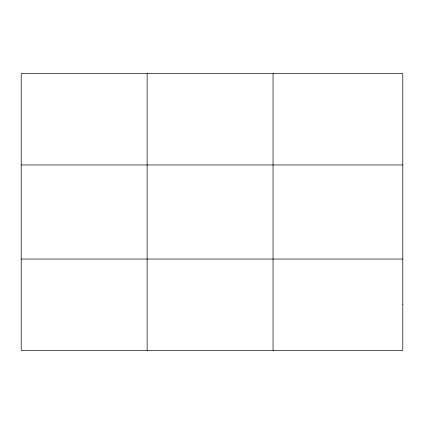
<?xml version="1.0" encoding="UTF-8"?>
<svg xmlns="http://www.w3.org/2000/svg" width="424" height="424" viewBox="0 0 424 424"><rect width="100%" height="100%" fill="white"/><g stroke="black" fill="none" stroke-linecap="round" stroke-linejoin="round"><path stroke-width="0.64" d="M147.128 350.356L147.128 73.644M273.056 350.356L273.056 73.644M21.2 164.957L402.8 164.957M21.2 259.043L402.8 259.043M402.8 304.697L402.8 350.356L21.2 350.356L21.2 73.644L402.8 73.644L402.8 304.697"/></g></svg>
